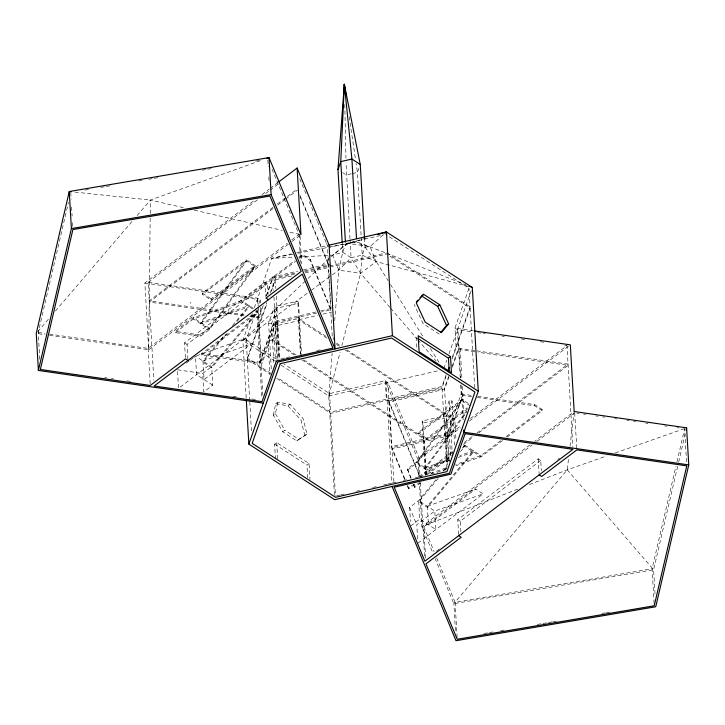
<?xml version="1.0" encoding="UTF-8"?>
<svg xmlns="http://www.w3.org/2000/svg" width="725" height="725" viewBox="0 0 725 725"><rect width="100%" height="100%" fill="white"/><g stroke="black" fill="none" stroke-linecap="round" stroke-linejoin="round"><path stroke-width="0.54" stroke-dasharray="3.62 2.72" d="M150.166 218.053L148.698 349.731L49.608 335.34M150.211 213.549L150.365 200.046L261.589 160.234M334.461 495.166L328.733 395.959L332.141 353.283M333.21 339.808L333.391 337.56M334.733 320.722L338.765 270.18L342.744 252.309L345.544 244.343L368.373 237.365M361.195 237.256L362.219 255.137L360.588 273.352L341.819 345.598M455.418 630.614L453.859 603.671L567.231 469.836L568.563 458.617M570.031 446.283L574.164 411.519L534.524 441.471M273.334 415.253L275.681 403.689L277.757 402.121L290.054 404.26L303.05 418.488L306.956 434.094L296.752 440.891L282.714 431.81L273.334 415.253L275.418 413.676L277.757 402.121M39.766 359.292L38.217 332.44L68.458 202.429M654.095 603.427L652.101 568.744L675.936 466.275M676.96 461.87L684.645 428.819L686.711 464.625M677.658 466.338L653.615 569.723L655.164 596.657M678.682 461.943L685.08 434.447M281.137 365.155L328.733 395.959L340.107 352.169M246.192 397.889L242.875 340.388L252.49 313.055M254.339 307.799L271.721 258.381L291.377 253.85M270.951 373.475L247.27 358.15L246.201 339.626L256.152 311.333M258.734 304.002L260.202 299.806L257.719 298.202L148.181 282.288L153.827 380.299M260.647 307.436L261.272 318.329L258.789 316.716L262.468 306.24M266.157 295.764L272.79 276.905L297.912 271.114M263.284 305.379L258.852 317.958L249.391 316.58M266.601 295.954L272.863 278.137L296.888 272.6M247.27 358.15L266.8 302.615M270.117 293.181L275.282 278.518L294.939 273.987M249.726 400.807L247.334 359.382L267.135 303.104M271.241 291.432L275.355 279.75L291.894 275.935M296.153 354.969L272.482 339.653L269.573 339.228L268.649 323.178L274.086 307.726L276.986 308.152L298.6 303.168L297.776 301.174L276.162 306.158L277.086 322.208L277.92 324.202L275.011 323.776L274.086 307.726M273.778 362.21L271.558 323.595L276.986 308.152L276.162 306.158M259.74 362.165L273.987 321.655L316.481 311.868M316.671 313.073L274.059 322.897L259.813 363.397L201.595 354.942L201.532 353.709L261.417 362.409L275.428 322.589M261.145 366.062L269.718 341.702M294.332 354.978L272.555 340.886L277.983 325.434L276.687 322.29L278.817 359.328M358.857 168.427L357.452 172.414L361.123 236.132M332.376 274.866L338.765 270.18L351.081 257.71L362.219 255.137L365.028 247.18L364.512 238.235M474.657 350.565L458.526 348.227L456.034 346.613L454.974 328.09L468.975 288.278L385.6 234.32M443.818 368.472L446.772 360.089M448.983 353.8L471.196 290.662M446.083 374.907L442.032 386.434L330.636 412.099L277.584 377.77M452.355 357.09L470.045 306.802L468.975 288.278M446.745 468.151L442.105 387.667L446.582 374.925M452.183 358.993L470.117 308.034L389.588 255.916M448.712 460.819L444.516 388.038L448.576 376.511M452.255 366.034L458.526 348.227M449.011 376.701L444.588 389.271L388.899 402.112L419.603 476.207M452.327 367.276L458.599 349.459L476.959 352.123M449.174 400.617L443.736 416.059L444.561 418.062L445.494 434.112L444.661 432.118L447.57 432.535L446.645 416.485L452.083 401.034L449.174 400.617L452.309 454.947M460.647 385.02L461.163 393.911L447.153 433.722L391.455 446.564L405.085 479.452M462.84 394.155L448.594 434.656L391.935 447.715M200.752 322.598L249.101 305.551L249.173 306.784L200.825 323.83L200.752 322.598L246.464 259.867L255.182 265.504L255.245 266.737L209.543 329.467L200.526 336.273L175.332 332.621L175.26 331.379L193.294 317.758L241.633 300.721L294.685 260.647M200.825 323.83L246.536 261.1L246.464 259.867L202.411 293.154L202.474 294.386L211.192 300.023L255.245 266.737L246.536 261.1L202.474 294.386M449.663 460.42L425.203 469.039L425.131 467.806L466.773 410.667M425.203 469.039L466.927 411.782M196.557 355.812L243.845 339.001L251.312 343.831L204.042 379.538L202.973 361.014L225.294 334.18M232.498 325.516L249.101 305.551M226.852 333.627L203.045 362.246L211.754 367.883L257.882 312.421L257.81 311.188L254.33 308.932M236.93 321.501L249.173 306.784M435.933 479.787L418.633 500.585L409.625 507.4L410.441 521.565M443.147 471.123L447.47 465.921M438.172 478.427L418.706 501.827L427.415 507.464L473.552 452.001L473.479 450.76L459.886 455.554M444.661 470.625L446.817 468.024M460.511 451.557L464.834 446.364L464.77 445.123L462.088 447.153M417.854 543.197L483.149 493.87L475.682 489.04L428.412 524.746L427.351 506.222L473.479 450.76M37.718 331.678L48.765 318.773M55.39 311.034L132.693 220.699M137.116 215.533L150.365 200.046L183.343 207.64M274.603 360.923L242.875 340.388L304.844 281.545M308.107 278.445L330.12 257.538M330.935 256.768L345.544 244.343L356.691 241.778L385.655 252.853M383.153 234.873L370.004 246.591L365.028 247.18L356.691 241.778L297.214 253.397M288.351 244.243L148.698 349.731L144.855 283.058L254.774 200.018M261.979 194.581L269.192 189.134M270.09 188.455L278.201 182.328M148.181 282.288L258.354 199.067M265.577 193.602L269.192 190.874M270.09 190.195L278.219 184.059M272.972 207.35L149.241 300.812L245.983 314.858M277.485 203.942L286.511 197.118M287.417 196.439L297.35 188.935M273.044 208.583L149.314 302.044L244.95 315.937M277.557 205.175L284.78 199.719M285.686 199.04L297.422 190.167M211.192 300.023L211.12 298.791L255.182 265.504L209.471 328.235L200.453 335.041L175.26 331.379M49.318 334.053L148.145 348.408L287.281 243.301M291.794 239.893L299.026 234.429L271.204 167.294M291.958 241.516L300.966 234.71L287.771 231.674M175.332 332.621L193.358 319L241.706 301.953L295.655 261.208M185.41 357.624L184.558 342.807L265.042 282.007L267.525 283.62L268.141 294.205M299.18 257.257L302.778 254.538L310.246 259.369L331.126 309.756L321.392 311.995M299.253 258.49L302.851 255.771L302.778 254.538M187.893 359.237L187.041 344.42L267.525 283.62M186.488 362.998L189.198 360.95M190.095 360.271L192.805 358.222M193.702 357.543L195.505 356.183L211.682 366.651L212.751 385.174L203.734 391.989L202.665 373.466L211.682 366.651L257.81 311.188L201.532 353.709M201.595 354.942L257.882 312.421L253.532 309.602M243.845 339.001L178.54 388.328L177.534 370.892M275.681 403.689L287.979 405.837L290.054 404.26M282.714 431.81L284.798 430.233L298.836 439.323L306.956 434.094M304.881 435.662L300.975 420.065L303.05 418.488M275.473 459.124L274.612 444.135L276.696 442.567L309.049 463.502L309.974 479.56M296.752 440.891L298.836 439.323M307.708 477.92L306.965 465.078L309.049 463.502M410.848 478.346L407.405 468.975L416.422 462.169L462.133 399.439L462.206 400.671L418.144 433.958L418.071 432.725L462.133 399.439L470.842 405.076M467.861 408.619L426.853 439.595L426.78 438.362L467.244 407.794M452.554 452.681L420.029 477.249L418.896 457.493L461.336 425.43M470.371 418.606L566.995 345.608L572.841 446.981M419.032 476.814L418.053 459.868L460.402 427.877M469.41 421.071L570.321 344.846M407.477 470.217L416.494 463.402L462.206 400.671L470.045 405.746M452.482 451.448L419.956 476.008L388.827 400.88L386.334 399.267L385.265 380.743L329.576 393.584L284.091 364.149M464.218 442.576L473.253 435.752M476.86 433.024L568.065 364.131L475.772 350.728M463.393 444.498L473.325 436.994M478.736 432.897L568.137 365.364L478.065 352.287M414.772 484.182L408.556 488.877L408.483 487.644L412.054 484.943M425.457 474.821L451.367 455.246M427.215 474.775L449.437 457.992M420.953 482.723L414.637 487.49L414.564 486.257L419.077 482.85M430.795 473.996L432.598 472.637L446.265 467.824M500.721 440.655L480.947 455.599L455.717 464.489M506.123 436.577L542.082 409.407L534.615 404.577L477.195 396.24M502.597 440.528L481.019 456.832L455.789 465.722M507.092 437.13L542.155 410.649L542.082 409.407M410.685 525.924L419.702 519.109L418.633 500.585L434.81 511.062L483.149 493.87M417.6 538.847L416.784 524.683L434.81 511.062L435.879 529.576L419.702 519.109M530.02 444.869L421.896 526.54L433.133 553.646M425.647 558.159L423.835 526.821L532.259 444.923M536.772 441.516L573.81 413.531M458.608 534.434L457.756 519.617L538.24 458.816L540.732 460.429L541.339 471.014M460.855 531.815L460.248 521.23L540.732 460.429M436.368 551.236L439.93 548.544M557.779 459.523L559.564 458.182M242.875 340.388L307.717 292.918M311.369 290.245L331.461 275.536M517.732 489.148L421.896 526.54L419.358 482.469M529.322 484.626L567.231 469.836L606.671 455.962M202.973 361.014L251.312 343.831M427.351 506.222L475.682 489.04M425.131 467.806L449.437 459.242M458.173 457.421L473.552 452.001M446.337 469.057L432.671 473.869L432.598 472.637L416.422 462.169L416.494 463.402L431.737 473.271M615.199 452.971L684.482 428.602M389.914 307.391L360.588 273.352L351.081 257.71L342.744 252.309L332.567 255.218L298.763 256.976M351.38 173.81L346.314 174.979L342.608 172.577M352.386 173.574L357.452 172.414L356.129 163.488M296.842 252.59L327.419 245.548L329.911 247.153L383.416 234.818M303.367 269.854L328.488 264.063L330.972 265.676M304.536 270.842L328.561 265.305L300.014 196.421M304.763 271.721L385.582 253.088M305.125 272.89L386.742 254.076M320.84 310.862L330.645 308.605M298.845 319.698L317.532 315.384M323.033 314.115L331.823 312.094M327.066 338.231L299.597 320.45L277.983 325.434L273.397 324.773L275.473 360.688M280.983 358.839L285.306 357.842M286.384 357.588L289.628 356.845M316.644 350.619L320.967 349.622M328.733 395.959L437.991 370.774M276.705 378.387L330.709 413.341L442.105 387.667M388.827 400.88L444.516 388.038M425.258 475.373L422.122 421.044L443.736 416.059L446.645 416.485M423.056 437.093L423.88 439.087L422.956 423.038L444.561 418.062M336.572 495.818L339.862 495.057M340.958 494.803L344.239 494.051M356.283 491.269L359.564 490.517M372.704 487.49L377.082 486.475M383.652 484.962L386.942 484.209M388.038 483.956L391.319 483.194M392.415 482.941L396.792 481.935M403.363 480.421L406.643 479.66M415.407 477.648L418.688 476.887M419.784 476.633L424.161 475.627M292.782 254.267L271.721 258.381L293.136 257.266M85.233 190.059L88.577 189.488M100.82 187.403L105.27 186.651M106.385 186.461L110.834 185.7M138.665 180.978L142 180.407M148.679 179.274L153.129 178.513M154.244 178.323L158.703 177.571M202.112 170.194L206.562 169.433M207.676 169.242L212.126 168.49M255.535 161.113L259.985 160.352M436.677 557.815L455.083 602.23L652.101 568.744M483.865 633.496L488.315 632.735M489.429 632.544L493.879 631.792M500.558 630.659L503.902 630.088M537.288 624.415L541.747 623.654M542.853 623.464L547.312 622.712M548.417 622.521L551.761 621.95M552.876 621.76L557.326 621.008M601.85 613.441L605.185 612.87M606.299 612.679L610.758 611.927M74.883 192.125L150.365 200.046M144.855 283.058L257.303 299.389L257.629 305.035M473.461 330.781L457.874 328.516L460.737 378.124M454.974 328.09L457.457 329.703L473.108 331.978M477.576 332.621L482.052 333.273M483.167 333.437L485.406 333.763M502.171 336.201L504.401 336.518M521.166 338.956L525.643 339.608M540.17 341.72L544.647 342.363M564.766 345.29L566.995 345.608M250.433 315.511L258.789 316.716M268.649 323.178L271.558 323.595M272.555 340.886L267.969 340.224L269.972 375.015M38.217 332.44L44.878 333.409M461.163 393.911L471.676 395.433M38.479 333.727L45.158 334.696M471.748 396.675L462.913 395.388L448.657 435.888L392.007 448.947L404.731 479.66M477.267 397.472L534.688 405.81L542.155 410.649M576.937 413.178L579.157 413.495M583.598 414.138L585.818 414.464M595.814 415.914L598.034 416.241M602.475 416.884L604.695 417.201M614.691 418.66L616.912 418.978M626.908 420.428L629.128 420.754M633.568 421.397L635.789 421.723M645.785 423.173L648.005 423.491M664.662 425.91L666.882 426.237M676.878 427.687L679.098 428.013M177.471 369.804L202.665 373.466M104.681 377.598L106.901 377.924M111.342 378.568L113.571 378.894M126.893 380.824L131.334 381.468M232.843 396.212L237.32 396.865M251.874 398.977L256.351 399.629M194.336 210.168L282.279 230.414M469.03 286.629L376.202 261.553L362.219 255.137M386.706 253.27L466.039 285.007M386.67 252.844L470.045 306.802M439.278 334.143L423.101 323.676L414.211 304.536M302.851 255.771L310.309 260.601L330.718 309.838M326.042 336.382L299.525 319.218L298.7 317.224L297.776 301.174M336.463 343.124L341.194 346.188M346.876 349.858L450.098 416.667L453.007 417.083L452.083 401.034M336.536 344.357L339.373 346.197M345.055 349.867L450.171 417.899L454.756 418.57L455.989 439.894M385.265 380.743L387.757 382.356L418.896 457.493M253.46 308.37L241.633 300.721L241.706 301.953L252.653 309.04M202.411 293.154L211.12 298.791M418.071 432.725L426.78 438.362M303.73 359.872L426.853 439.595M301.908 359.881L423.119 438.335L424.424 441.48L426.499 477.394M246.201 339.626L277.467 359.863M247.334 359.382L270.072 374.1M184.558 342.807L187.041 344.42M457.756 519.617L460.248 521.23M212.751 385.174L196.575 374.707L195.569 357.271M274.612 444.135L306.965 465.078M287.979 405.837L300.975 420.065M567.231 469.836L653.615 569.723L453.859 603.671L435.29 558.857M390.648 308.243L417.047 338.883M417.781 339.735L436.115 361.005M365.028 247.18L376.202 261.553L388.102 280.666M390.485 284.481L422.621 336.083M430.36 348.498L439.876 363.787M275.418 413.676L284.798 430.233M422.122 421.044L422.956 423.038M418.053 459.868L386.09 382.737L391.881 483.077M299.742 178.758L307.092 196.502M309.258 201.713L317.042 220.5M317.468 221.542L326.123 242.413M326.558 243.455L327.419 245.548L328.044 256.442M299.942 195.188L328.488 264.063M407.405 468.975L411.193 478.128M413.721 484.228L414.564 486.257M413.377 484.445L414.637 487.49M407.631 485.596L408.483 487.644M407.278 485.804L408.556 488.877M423.835 526.821L434.112 551.616M409.625 507.4L416.784 524.683M299.597 320.45L298.292 317.305L300.431 354.353M349.16 116.634L355.458 159.029M574.717 412.851L576.783 448.657M538.24 458.816L539.092 473.633M534.615 404.577L534.688 405.81M470.117 308.034L474.821 389.642M460.203 348.471L461.943 378.595M462.387 386.38L464.136 416.721M461.127 384.884L463.139 419.829M457.457 329.703L460.266 378.35M454.629 445.259L453.08 418.325L447.642 433.777L449.264 461.834M450.551 455.345L449.319 434.012L444.733 433.351L446.038 436.495L447.66 464.562M445.558 435.344L447.37 466.773M455.083 602.23L457.149 638.036M438.036 462.36L438.108 463.592M423.953 440.329L425.956 475.12M416.096 337.261L416.775 349.033M420.355 482.832L424.605 556.619M414.863 447.361L414.936 448.603M400.454 421.325L400.526 422.557M389.298 402.031L393.947 482.623M387.757 382.356L391.455 446.564M349.985 238.697L346.042 162.663M350.048 239.821L351.081 257.71M342.227 243.364L342.744 252.309M328.108 257.529L328.942 271.966M329.005 273.08L330.799 304.192M330.863 305.307L331.126 309.756M328.008 262.912L332.331 337.895M329.576 393.584L330.636 412.099M330.709 413.341L335.485 496.063M310.246 259.369L310.309 260.601M300.068 236.006L301.682 263.954M299.026 234.429L300.639 262.405M298.6 303.168L301.673 356.374M300.848 354.38L298.772 318.456L277.158 323.441L279.234 359.364M275.355 279.75L275.862 288.586M276.298 296.199L279.932 359.12M267.842 160.143L268.232 166.859M268.812 176.927L269.138 182.528M272.79 276.905L273.57 290.362M273.95 297.032L277.639 360.978M277.086 359.817L275.083 325.008L269.646 340.46L271.331 369.678M276.696 442.567L277.621 458.617M265.042 282.007L265.894 296.824M260.202 299.806L260.393 303.077M257.719 298.202L258.154 305.823M258.218 306.911L261.417 362.409M257.882 309.557L262.831 395.252M257.103 316.472L261.816 398.197M249.79 401.922L251.466 430.949M228.728 310.182L228.801 311.424M200.453 335.041L200.526 336.273M190.485 302.153L190.557 303.385M167.321 287.154L167.393 288.396M148.145 348.408L150.211 384.214M70.769 192.515L71.15 199.23M71.603 207.06L72.119 216.014M72.509 222.729L72.826 228.321M344.783 104.436L345.952 158.186M275.572 325.063L275.147 326.25L278.056 326.667L277.231 324.673L275.572 325.063M464.77 445.123L461.879 448.594L464.834 446.364L481.019 456.832L480.947 455.599L464.77 445.123M348.181 243.419L332.567 255.218L338.765 270.18L360.588 273.352L376.202 261.553L370.004 246.591L348.181 243.419M209.471 328.235L193.294 317.758L193.358 319L209.543 329.467L209.471 328.235"/><path stroke-width="1.09" d="M342.164 242.25L337.977 169.578L344.348 84.29L360.252 164.448L364.448 237.111M263.284 403.109L38.389 370.448L71.385 228.574L69.256 191.536L269.002 157.588L300.966 234.71L297.123 168.037L279.098 181.649M686.104 430.052L686.611 427.85L574.164 411.519L570.321 344.846L474.576 330.944M686.611 427.85L688.75 464.897L655.744 606.762L455.998 640.71L392.071 486.457M337.977 169.578L340.777 161.621L344.348 84.29L345.173 89.864M248.856 444.108L277.702 362.101L392.415 335.666L478.282 391.228L449.428 473.235L334.714 499.679L248.856 444.108L246.319 400.146M448.077 370.674L449.201 367.493M416.395 301.944L417.854 300.204M420.038 297.603L423.581 294.305L439.758 304.772L448.648 323.912L441.353 332.576L425.176 322.108L416.286 302.968L423.581 294.305M440.737 332.413L446.564 325.48L448.648 323.912M384.794 233.405L386.443 231.946L472.301 287.508L478.282 391.228M421.497 295.873L437.673 306.34L439.758 304.772M449.255 372.115L448.449 358.204L450.533 356.627L418.18 335.693L419.104 351.743L451.458 372.677L450.533 356.627M266.882 158.34L269.002 157.588L271.141 194.626L335.059 348.879L329.077 245.159L297.123 168.037M377.933 234.492L386.443 231.946L392.415 335.666M329.077 245.159L386.443 231.946M71.385 228.574L271.141 194.626M71.503 191.772L69.256 191.536L36.25 333.4L38.389 370.448M688.75 464.897L463.855 432.236L463.728 429.979M469.166 286.257L472.301 287.508M360.252 164.448L351.915 159.056L340.777 161.621L345.417 242.114M417.944 338.457L448.449 358.204M268.449 299.67L265.966 298.057L301.165 271.476L269.917 196.067L72.899 229.553L40.355 369.478L150.283 385.446L185.482 358.857L187.965 360.47M539.164 474.875L541.657 476.479L576.855 449.89L686.783 465.858L654.231 605.783L457.221 639.269L425.974 563.869L461.173 537.279L458.68 535.666M437.673 306.34L446.564 325.48M345.508 92.093L345.834 94.323M356.492 238.425L351.915 159.056L344.348 84.29L344.438 88.767M276.27 361.168L262.015 401.677L154.153 386.008L302.262 274.132L332.92 348.118L276.27 361.168M280.194 363.714L252.182 443.347L335.557 497.305L446.944 471.631L474.957 391.998L391.582 338.04L280.194 363.714M465.115 433.668L450.868 474.168L394.21 487.227L424.868 561.213L572.977 449.328L465.115 433.668"/></g></svg>
